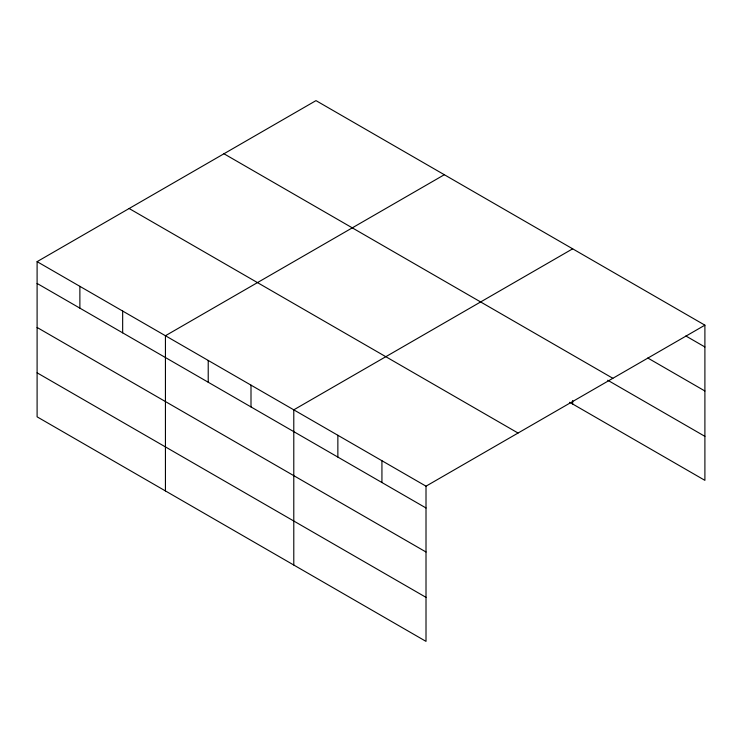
<?xml version="1.0" encoding="UTF-8"?>
<svg xmlns="http://www.w3.org/2000/svg" width="742" height="742" viewBox="0 0 742 742"><rect width="100%" height="100%" fill="white"/><g stroke="black" fill="none" stroke-linecap="round" stroke-linejoin="round"><path stroke-width="1.11" d="M426.01 552.002L426.01 486.177L37.1 261.648L37.1 416.837L426.01 641.376L426.01 552.002L37.1 327.463M37.1 261.648L315.99 100.624L704.9 325.163L704.9 480.352L569.689 402.294M444.328 174.722L165.438 335.736L165.438 490.935M572.666 248.82L293.786 409.834L293.786 565.033M426.01 486.177L704.9 325.163M685.868 335.978L704.9 346.968M647.803 358.015L704.9 390.988M223.954 153.761L612.864 378.299M607.735 380.238L704.9 436.342M129.136 208.511L518.046 433.04M37.1 283.444L426.01 507.982M37.1 372.818L426.01 597.356M572.666 400.541L572.666 404.019M381.935 460.736L381.935 482.532M337.86 435.285L337.86 457.081M251 385.135L251 406.941M208.224 360.436L208.224 382.241M122.662 311.037L122.662 332.843M79.876 286.338L79.876 308.143"/></g></svg>
